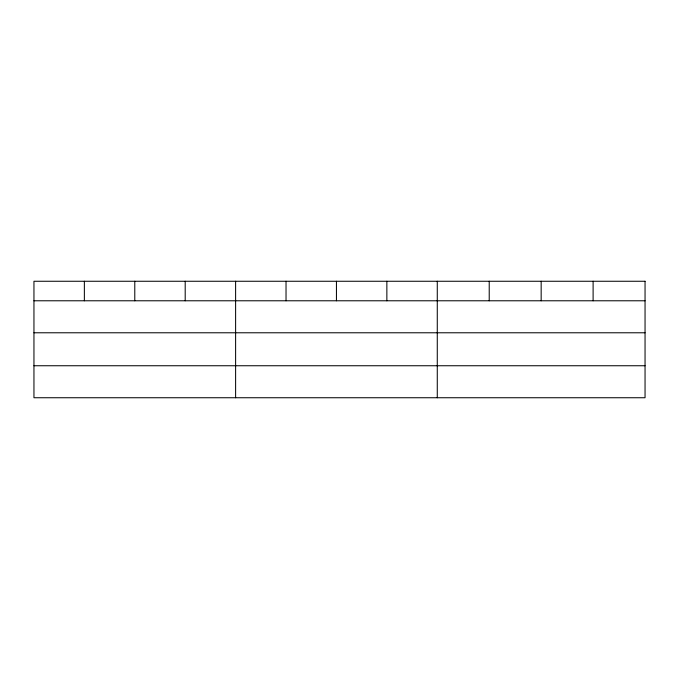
<?xml version="1.0" encoding="UTF-8"?>
<svg xmlns="http://www.w3.org/2000/svg" width="679" height="679" viewBox="0 0 679 679"><rect width="100%" height="100%" fill="white"/><g stroke="black" fill="none" stroke-linecap="round" stroke-linejoin="round"><path stroke-width="1.02" d="M33.95 300.78L645.05 300.78M33.95 332.778L645.05 332.778M33.95 365.743L645.05 365.743M593.106 281.259L593.106 300.78M541.163 281.259L541.163 300.78M489.219 281.259L489.219 300.78M437.276 281.259L437.276 397.741M386.86 281.259L386.86 300.78M336.445 281.259L336.445 300.78M286.029 281.259L286.029 300.78M235.613 281.259L235.613 397.741M185.197 281.259L185.197 300.78M134.782 281.259L134.782 300.78M84.366 281.259L84.366 300.78M645.05 281.259L33.95 281.259L33.95 397.741L645.05 397.741L645.05 281.259"/></g></svg>
